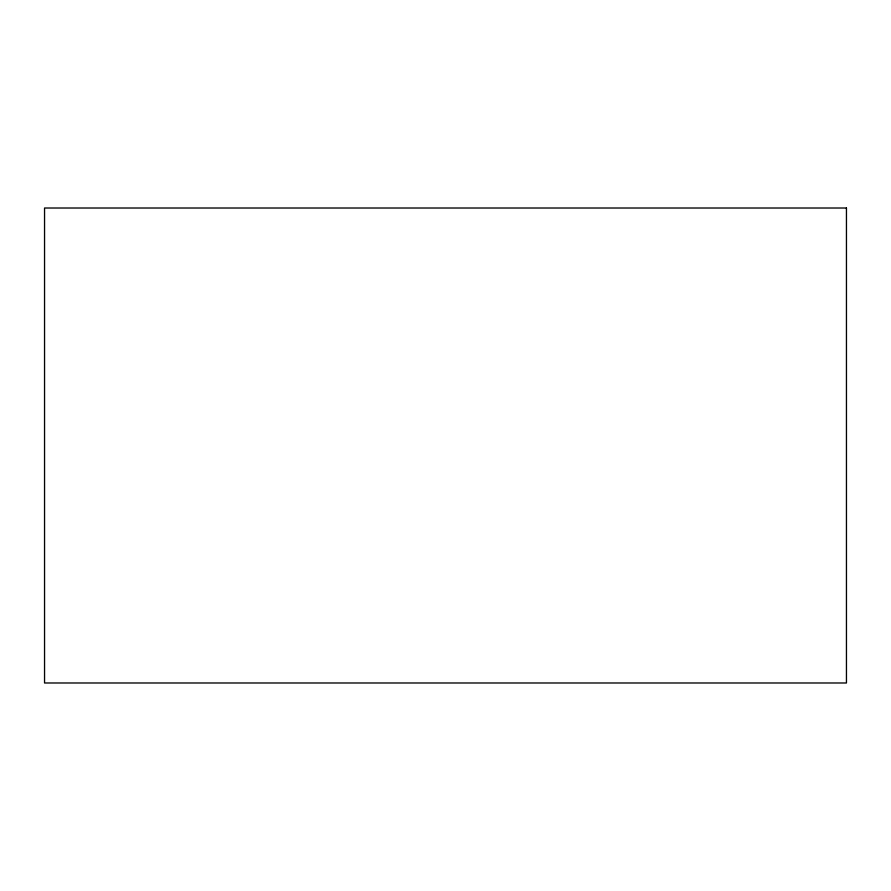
<?xml version="1.0" encoding="UTF-8"?>
<svg xmlns="http://www.w3.org/2000/svg" width="891" height="891" viewBox="0 0 891 891"><rect width="100%" height="100%" fill="white"/><g stroke="black" fill="none" stroke-linecap="round" stroke-linejoin="round"><path stroke-width="1.34" d="M846.45 208.015L44.55 208.015L44.55 682.985L846.45 682.985L846.45 208.015"/></g></svg>
